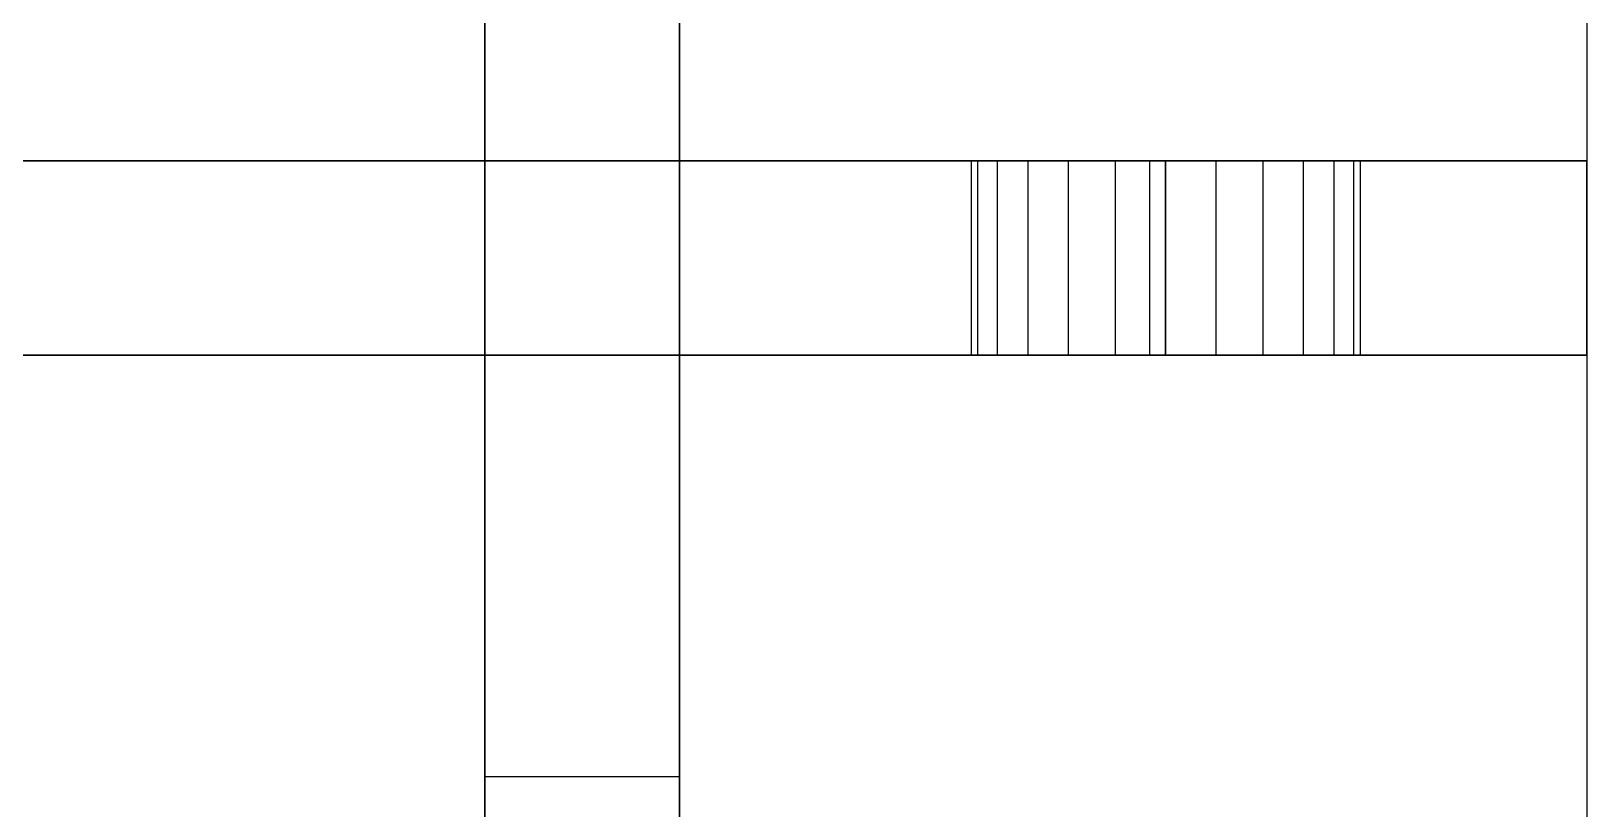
# Model space of a CAD drawing. Header units: metres. Extents: x -1 to 375, y 3 to 378.
# Drawn here: x 14.61 to 29.85, y 263.37 to 270.99 of the extents above; entities that cross this region are included whole.
import ezdxf

# ---------------------------------------------------------------- set-up
doc = ezdxf.new("R2010")
doc.units = ezdxf.units.M

msp = doc.modelspace()

# ---------------------------------------------------------------- linework, layer by layer
at = {"layer": 'Flat node sheet'}
for p, q in [((19.05, 269.717, 275.432), (19.05, 278.607, 275.432)), ((19.05, 278.607, 244.952), (19.05, 258.922, 244.952)), ((19.05, 269.717, 30.322), (19.05, 278.607, 30.322)), ((19.05, 278.607, -0.158), (19.05, 258.922, -0.158)), ((20.955, 278.607, 244.952), (20.955, 258.922, 244.952)), ((20.955, 269.717, 275.432), (20.955, 278.607, 275.432)), ((20.955, 278.607, -0.158), (20.955, 258.922, -0.158)), ((20.955, 269.717, 30.322), (20.955, 278.607, 30.322)), ((29.845, 278.607, 253.842), (29.845, 269.717, 253.842)), ((29.845, 278.607, 255.747), (29.845, 269.717, 255.747)), ((29.845, 278.607, 264.637), (29.845, 248.127, 264.637)), ((29.845, 278.607, 266.542), (29.845, 248.127, 266.542)), ((29.845, 278.607, 8.732), (29.845, 269.717, 8.732)), ((29.845, 278.607, 10.637), (29.845, 269.717, 10.637)), ((29.845, 278.607, 19.527), (29.845, 248.127, 19.527)), ((29.845, 278.607, 21.432), (29.845, 248.127, 21.432)), ((19.05, 248.127, 255.747), (19.05, 274.639, 255.747)), ((19.05, 248.127, 253.842), (19.05, 274.639, 253.842)), ((19.05, 248.127, 10.637), (19.05, 274.639, 10.637)), ((19.05, 248.127, 8.732), (19.05, 274.639, 8.732)), ((20.955, 248.127, 253.842), (20.955, 274.48, 253.842)), ((20.955, 248.127, 255.747), (20.955, 274.48, 255.747)), ((20.955, 248.127, 8.732), (20.955, 274.48, 8.732)), ((20.955, 248.127, 10.637), (20.955, 274.48, 10.637)), ((19.05, 248.127, 264.637), (19.05, 274.321, 264.637)), ((19.05, 274.321, 266.542), (19.05, 248.127, 266.542)), ((19.05, 248.127, 19.527), (19.05, 274.321, 19.527)), ((19.05, 274.321, 21.432), (19.05, 248.127, 21.432)), ((20.955, 248.127, 266.542), (20.955, 274.321, 266.542)), ((20.955, 248.127, 264.637), (20.955, 274.321, 264.637)), ((20.955, 248.127, 21.432), (20.955, 274.321, 21.432)), ((20.955, 248.127, 19.527), (20.955, 274.321, 19.527)), ((29.845, 269.717, 275.432), (-0.635, 269.717, 275.432)), ((25.559, 269.717, 264.637), (-0.635, 269.717, 264.637)), ((-0.635, 269.717, 266.542), (25.559, 269.717, 266.542)), ((29.845, 269.717, 30.322), (-0.635, 269.717, 30.322)), ((25.559, 269.717, 19.527), (-0.635, 269.717, 19.527)), ((-0.635, 269.717, 21.432), (25.559, 269.717, 21.432)), ((29.845, 269.717, 253.842), (3.334, 269.717, 253.842)), ((29.845, 269.717, 8.732), (3.334, 269.717, 8.732)), ((29.845, 269.717, 255.747), (3.493, 269.717, 255.747)), ((29.845, 269.717, 10.637), (3.493, 269.717, 10.637)), ((10.16, 269.717, 244.952), (19.05, 269.717, 244.952)), ((10.16, 269.717, -0.158), (19.05, 269.717, -0.158)), ((19.05, 267.812, 244.952), (19.05, 269.717, 244.952)), ((19.05, 269.717, 271.305), (20.955, 269.717, 271.305)), ((19.05, 267.812, 271.146), (19.05, 269.717, 271.305)), ((19.05, 269.717, 244.952), (19.05, 269.717, 271.146)), ((20.955, 269.717, 271.146), (19.05, 269.717, 271.146)), ((19.05, 269.717, 271.146), (19.05, 269.717, 271.305)), ((19.05, 269.717, 275.432), (19.05, 269.717, 271.305)), ((19.05, 269.717, 271.305), (19.05, 267.812, 271.305)), ((19.05, 269.717, 271.305), (20.955, 269.717, 271.305)), ((19.05, 269.717, 275.432), (20.955, 269.717, 275.432)), ((19.05, 267.812, -0.158), (19.05, 269.717, -0.158)), ((19.05, 269.717, 26.195), (20.955, 269.717, 26.195)), ((19.05, 267.812, 26.036), (19.05, 269.717, 26.195)), ((19.05, 269.717, -0.158), (19.05, 269.717, 26.036)), ((20.955, 269.717, 26.036), (19.05, 269.717, 26.036)), ((19.05, 269.717, 26.036), (19.05, 269.717, 26.195)), ((19.05, 269.717, 30.322), (19.05, 269.717, 26.195)), ((19.05, 269.717, 26.195), (19.05, 267.812, 26.195)), ((19.05, 269.717, 26.195), (20.955, 269.717, 26.195)), ((19.05, 269.717, 30.322), (20.955, 269.717, 30.322)), ((20.955, 267.812, 244.952), (20.955, 269.717, 244.952)), ((20.955, 267.812, 271.146), (20.955, 269.717, 271.305)), ((20.955, 269.717, 244.952), (29.845, 269.717, 244.952)), ((20.955, 269.717, 244.952), (20.955, 269.717, 271.146)), ((20.955, 269.717, 271.146), (20.955, 269.717, 271.305)), ((20.955, 269.717, 275.432), (20.955, 269.717, 271.305)), ((20.955, 269.717, 271.305), (20.955, 267.812, 271.305)), ((20.955, 267.812, -0.158), (20.955, 269.717, -0.158)), ((20.955, 267.812, 26.036), (20.955, 269.717, 26.195)), ((20.955, 269.717, -0.158), (29.845, 269.717, -0.158)), ((20.955, 269.717, -0.158), (20.955, 269.717, 26.036)), ((20.955, 269.717, 26.036), (20.955, 269.717, 26.195)), ((20.955, 269.717, 30.322), (20.955, 269.717, 26.195)), ((20.955, 269.717, 26.195), (20.955, 267.812, 26.195)), ((23.877, 269.717, 271.798), (23.813, 269.717, 271.305)), ((23.813, 269.717, 271.305), (23.877, 269.717, 270.812)), ((23.813, 269.717, 271.305), (23.813, 267.812, 271.305)), ((23.877, 269.717, 26.688), (23.813, 269.717, 26.195)), ((23.813, 269.717, 26.195), (23.877, 269.717, 25.702)), ((23.813, 269.717, 26.195), (23.813, 267.812, 26.195)), ((24.068, 269.717, 272.257), (23.877, 269.717, 271.798)), ((23.877, 269.717, 270.812), (24.068, 269.717, 270.352)), ((23.877, 269.717, 270.812), (23.877, 267.812, 270.812)), ((23.877, 269.717, 271.798), (23.877, 267.812, 271.798)), ((24.068, 269.717, 27.147), (23.877, 269.717, 26.688)), ((23.877, 269.717, 25.702), (24.068, 269.717, 25.242)), ((23.877, 269.717, 25.702), (23.877, 267.812, 25.702)), ((23.877, 269.717, 26.688), (23.877, 267.812, 26.688)), ((24.37, 269.717, 272.652), (24.068, 269.717, 272.257)), ((24.068, 269.717, 270.352), (24.37, 269.717, 269.958)), ((24.068, 269.717, 270.352), (24.068, 267.812, 270.352)), ((24.068, 269.717, 272.257), (24.068, 267.812, 272.257)), ((24.37, 269.717, 27.542), (24.068, 269.717, 27.147)), ((24.068, 269.717, 25.242), (24.37, 269.717, 24.848)), ((24.068, 269.717, 25.242), (24.068, 267.812, 25.242)), ((24.068, 269.717, 27.147), (24.068, 267.812, 27.147)), ((24.765, 269.717, 272.955), (24.37, 269.717, 272.652)), ((24.37, 269.717, 269.958), (24.765, 269.717, 269.655)), ((24.37, 269.717, 269.958), (24.37, 267.812, 269.958)), ((24.37, 269.717, 272.652), (24.37, 267.812, 272.652)), ((24.765, 269.717, 27.845), (24.37, 269.717, 27.542)), ((24.37, 269.717, 24.848), (24.765, 269.717, 24.545)), ((24.37, 269.717, 24.848), (24.37, 267.812, 24.848)), ((24.37, 269.717, 27.542), (24.37, 267.812, 27.542)), ((25.224, 269.717, 273.145), (24.765, 269.717, 272.955)), ((24.765, 269.717, 269.655), (25.224, 269.717, 269.465)), ((24.765, 269.717, 269.655), (24.765, 267.812, 269.655)), ((24.765, 269.717, 272.955), (24.765, 267.812, 272.955)), ((25.224, 269.717, 28.035), (24.765, 269.717, 27.845)), ((24.765, 269.717, 24.545), (25.224, 269.717, 24.355)), ((24.765, 269.717, 24.545), (24.765, 267.812, 24.545)), ((24.765, 269.717, 27.845), (24.765, 267.812, 27.845)), ((25.718, 269.717, 273.21), (25.224, 269.717, 273.145)), ((25.224, 269.717, 269.465), (25.718, 269.717, 269.4)), ((25.224, 269.717, 269.465), (25.224, 267.812, 269.465)), ((25.224, 269.717, 273.145), (25.224, 267.812, 273.145)), ((25.718, 269.717, 28.1), (25.224, 269.717, 28.035)), ((25.224, 269.717, 24.355), (25.718, 269.717, 24.29)), ((25.224, 269.717, 24.355), (25.224, 267.812, 24.355)), ((25.224, 269.717, 28.035), (25.224, 267.812, 28.035)), ((25.559, 269.717, 264.637), (25.718, 269.717, 266.542)), ((25.559, 269.717, 264.637), (25.559, 267.812, 264.637)), ((25.559, 269.717, 266.542), (25.559, 267.812, 266.542)), ((25.559, 269.717, 266.542), (25.718, 269.717, 266.542)), ((25.559, 269.717, 19.527), (25.718, 269.717, 21.432)), ((25.559, 269.717, 19.527), (25.559, 267.812, 19.527)), ((25.559, 269.717, 21.432), (25.559, 267.812, 21.432)), ((25.559, 269.717, 21.432), (25.718, 269.717, 21.432)), ((25.718, 267.812, 264.637), (25.718, 269.717, 264.637)), ((25.718, 267.812, 266.542), (25.718, 269.717, 266.542)), ((25.718, 269.717, 269.4), (26.211, 269.717, 269.465)), ((26.211, 269.717, 273.145), (25.718, 269.717, 273.21)), ((25.718, 269.717, 269.4), (25.718, 267.812, 269.4)), ((25.718, 269.717, 273.21), (25.718, 267.812, 273.21)), ((29.845, 269.717, 266.542), (25.718, 269.717, 266.542)), ((25.718, 269.717, 266.542), (25.718, 269.717, 264.637)), ((29.845, 269.717, 260.51), (25.718, 269.717, 264.637)), ((25.718, 267.812, 266.542), (25.718, 269.717, 266.542)), ((25.718, 267.812, 19.527), (25.718, 269.717, 19.527)), ((25.718, 267.812, 21.432), (25.718, 269.717, 21.432)), ((25.718, 269.717, 24.29), (26.211, 269.717, 24.355)), ((26.211, 269.717, 28.035), (25.718, 269.717, 28.1)), ((25.718, 269.717, 24.29), (25.718, 267.812, 24.29)), ((25.718, 269.717, 28.1), (25.718, 267.812, 28.1)), ((29.845, 269.717, 21.432), (25.718, 269.717, 21.432)), ((25.718, 269.717, 21.432), (25.718, 269.717, 19.527)), ((29.845, 269.717, 15.4), (25.718, 269.717, 19.527)), ((25.718, 267.812, 21.432), (25.718, 269.717, 21.432)), ((26.211, 269.717, 269.465), (26.67, 269.717, 269.655)), ((26.67, 269.717, 272.955), (26.211, 269.717, 273.145)), ((26.211, 269.717, 269.465), (26.211, 267.812, 269.465)), ((26.211, 269.717, 273.145), (26.211, 267.812, 273.145)), ((26.211, 269.717, 24.355), (26.67, 269.717, 24.545)), ((26.67, 269.717, 27.845), (26.211, 269.717, 28.035)), ((26.211, 269.717, 24.355), (26.211, 267.812, 24.355)), ((26.211, 269.717, 28.035), (26.211, 267.812, 28.035)), ((26.67, 269.717, 269.655), (27.065, 269.717, 269.958)), ((27.065, 269.717, 272.652), (26.67, 269.717, 272.955)), ((26.67, 269.717, 269.655), (26.67, 267.812, 269.655)), ((26.67, 269.717, 272.955), (26.67, 267.812, 272.955)), ((26.67, 269.717, 24.545), (27.065, 269.717, 24.848)), ((27.065, 269.717, 27.542), (26.67, 269.717, 27.845)), ((26.67, 269.717, 24.545), (26.67, 267.812, 24.545)), ((26.67, 269.717, 27.845), (26.67, 267.812, 27.845)), ((27.065, 269.717, 269.958), (27.367, 269.717, 270.352)), ((27.367, 269.717, 272.257), (27.065, 269.717, 272.652)), ((27.065, 269.717, 269.958), (27.065, 267.812, 269.958)), ((27.065, 269.717, 272.652), (27.065, 267.812, 272.652)), ((27.065, 269.717, 24.848), (27.367, 269.717, 25.242)), ((27.367, 269.717, 27.147), (27.065, 269.717, 27.542)), ((27.065, 269.717, 24.848), (27.065, 267.812, 24.848)), ((27.065, 269.717, 27.542), (27.065, 267.812, 27.542)), ((27.367, 269.717, 270.352), (27.558, 269.717, 270.812)), ((27.558, 269.717, 271.798), (27.367, 269.717, 272.257)), ((27.367, 269.717, 270.352), (27.367, 267.812, 270.352)), ((27.367, 269.717, 272.257), (27.367, 267.812, 272.257)), ((27.367, 269.717, 25.242), (27.558, 269.717, 25.702)), ((27.558, 269.717, 26.688), (27.367, 269.717, 27.147)), ((27.367, 269.717, 25.242), (27.367, 267.812, 25.242)), ((27.367, 269.717, 27.147), (27.367, 267.812, 27.147)), ((27.558, 269.717, 270.812), (27.623, 269.717, 271.305)), ((27.623, 269.717, 271.305), (27.558, 269.717, 271.798)), ((27.558, 269.717, 271.798), (27.558, 267.812, 271.798)), ((27.558, 269.717, 270.812), (27.558, 267.812, 270.812)), ((27.558, 269.717, 25.702), (27.623, 269.717, 26.195)), ((27.623, 269.717, 26.195), (27.558, 269.717, 26.688)), ((27.558, 269.717, 26.688), (27.558, 267.812, 26.688)), ((27.558, 269.717, 25.702), (27.558, 267.812, 25.702)), ((27.623, 269.717, 271.305), (27.623, 267.812, 271.305)), ((27.623, 269.717, 26.195), (27.623, 267.812, 26.195)), ((29.845, 269.717, 253.842), (29.845, 269.717, 255.747)), ((29.845, 267.812, 260.51), (29.845, 269.717, 260.51)), ((29.845, 267.812, 244.952), (29.845, 269.717, 244.952)), ((29.845, 267.812, 266.542), (29.845, 269.717, 266.542)), ((29.845, 267.812, 275.432), (29.845, 269.717, 275.432)), ((29.845, 269.717, 266.542), (29.845, 269.717, 275.432)), ((29.845, 269.717, 244.952), (29.845, 269.717, 260.51)), ((29.845, 269.717, 8.732), (29.845, 269.717, 10.637)), ((29.845, 267.812, 15.4), (29.845, 269.717, 15.4)), ((29.845, 267.812, -0.158), (29.845, 269.717, -0.158)), ((29.845, 267.812, 21.432), (29.845, 269.717, 21.432)), ((29.845, 267.812, 30.322), (29.845, 269.717, 30.322)), ((29.845, 269.717, 21.432), (29.845, 269.717, 30.322)), ((29.845, 269.717, -0.158), (29.845, 269.717, 15.4)), ((29.845, 267.812, 275.432), (-0.635, 267.812, 275.432)), ((-0.635, 267.812, 264.637), (25.559, 267.812, 264.637)), ((-0.635, 267.812, 266.542), (25.559, 267.812, 266.542)), ((29.845, 267.812, 30.322), (-0.635, 267.812, 30.322)), ((-0.635, 267.812, 19.527), (25.559, 267.812, 19.527)), ((-0.635, 267.812, 21.432), (25.559, 267.812, 21.432)), ((29.845, 267.812, 253.842), (3.334, 267.812, 253.842)), ((29.845, 267.812, 8.732), (3.334, 267.812, 8.732)), ((29.845, 267.812, 255.747), (3.493, 267.812, 255.747)), ((29.845, 267.812, 10.637), (3.493, 267.812, 10.637)), ((10.16, 267.812, 244.952), (19.05, 267.812, 244.952)), ((10.16, 267.812, -0.158), (19.05, 267.812, -0.158)), ((19.05, 267.812, 244.952), (19.05, 267.812, 271.146)), ((20.955, 267.812, 271.146), (19.05, 267.812, 271.146)), ((19.05, 263.685, 275.432), (19.05, 267.812, 271.305)), ((19.05, 267.812, 271.305), (20.955, 267.812, 271.305)), ((19.05, 267.812, -0.158), (19.05, 267.812, 26.036)), ((20.955, 267.812, 26.036), (19.05, 267.812, 26.036)), ((19.05, 263.685, 30.322), (19.05, 267.812, 26.195)), ((19.05, 267.812, 26.195), (20.955, 267.812, 26.195)), ((20.955, 267.812, 244.952), (29.845, 267.812, 244.952)), ((20.955, 267.812, 271.146), (20.955, 267.812, 244.952)), ((20.955, 263.685, 275.432), (20.955, 267.812, 271.305)), ((20.955, 267.812, -0.158), (29.845, 267.812, -0.158)), ((20.955, 267.812, 26.036), (20.955, 267.812, -0.158)), ((20.955, 263.685, 30.322), (20.955, 267.812, 26.195)), ((23.813, 267.812, 271.305), (23.877, 267.812, 270.812)), ((23.877, 267.812, 271.798), (23.813, 267.812, 271.305)), ((23.813, 267.812, 26.195), (23.877, 267.812, 25.702)), ((23.877, 267.812, 26.688), (23.813, 267.812, 26.195)), ((23.877, 267.812, 270.812), (24.068, 267.812, 270.352)), ((24.068, 267.812, 272.257), (23.877, 267.812, 271.798)), ((23.877, 267.812, 25.702), (24.068, 267.812, 25.242)), ((24.068, 267.812, 27.147), (23.877, 267.812, 26.688)), ((24.068, 267.812, 270.352), (24.37, 267.812, 269.958)), ((24.37, 267.812, 272.652), (24.068, 267.812, 272.257)), ((24.068, 267.812, 25.242), (24.37, 267.812, 24.848)), ((24.37, 267.812, 27.542), (24.068, 267.812, 27.147)), ((24.37, 267.812, 269.958), (24.765, 267.812, 269.655)), ((24.765, 267.812, 272.955), (24.37, 267.812, 272.652)), ((24.37, 267.812, 24.848), (24.765, 267.812, 24.545)), ((24.765, 267.812, 27.845), (24.37, 267.812, 27.542)), ((24.765, 267.812, 269.655), (25.224, 267.812, 269.465)), ((25.224, 267.812, 273.145), (24.765, 267.812, 272.955)), ((24.765, 267.812, 24.545), (25.224, 267.812, 24.355)), ((25.224, 267.812, 28.035), (24.765, 267.812, 27.845)), ((25.224, 267.812, 269.465), (25.718, 267.812, 269.4)), ((25.718, 267.812, 273.21), (25.224, 267.812, 273.145)), ((25.224, 267.812, 24.355), (25.718, 267.812, 24.29)), ((25.718, 267.812, 28.1), (25.224, 267.812, 28.035)), ((25.559, 267.812, 264.637), (25.718, 267.812, 266.542)), ((25.559, 267.812, 266.542), (25.718, 267.812, 266.542)), ((25.559, 267.812, 19.527), (25.718, 267.812, 21.432)), ((25.559, 267.812, 21.432), (25.718, 267.812, 21.432)), ((29.845, 267.812, 266.542), (25.718, 267.812, 266.542)), ((29.845, 267.812, 260.51), (25.718, 267.812, 264.637)), ((25.718, 267.812, 266.542), (25.718, 267.812, 264.637)), ((25.718, 267.812, 269.4), (26.211, 267.812, 269.465)), ((26.211, 267.812, 273.145), (25.718, 267.812, 273.21)), ((29.845, 267.812, 21.432), (25.718, 267.812, 21.432)), ((29.845, 267.812, 15.4), (25.718, 267.812, 19.527)), ((25.718, 267.812, 21.432), (25.718, 267.812, 19.527)), ((25.718, 267.812, 24.29), (26.211, 267.812, 24.355)), ((26.211, 267.812, 28.035), (25.718, 267.812, 28.1)), ((26.211, 267.812, 269.465), (26.67, 267.812, 269.655)), ((26.67, 267.812, 272.955), (26.211, 267.812, 273.145)), ((26.211, 267.812, 24.355), (26.67, 267.812, 24.545)), ((26.67, 267.812, 27.845), (26.211, 267.812, 28.035)), ((26.67, 267.812, 269.655), (27.065, 267.812, 269.958)), ((27.065, 267.812, 272.652), (26.67, 267.812, 272.955)), ((26.67, 267.812, 24.545), (27.065, 267.812, 24.848)), ((27.065, 267.812, 27.542), (26.67, 267.812, 27.845)), ((27.065, 267.812, 269.958), (27.367, 267.812, 270.352)), ((27.367, 267.812, 272.257), (27.065, 267.812, 272.652)), ((27.065, 267.812, 24.848), (27.367, 267.812, 25.242)), ((27.367, 267.812, 27.147), (27.065, 267.812, 27.542)), ((27.558, 267.812, 271.798), (27.367, 267.812, 272.257)), ((27.367, 267.812, 270.352), (27.558, 267.812, 270.812)), ((27.558, 267.812, 26.688), (27.367, 267.812, 27.147)), ((27.367, 267.812, 25.242), (27.558, 267.812, 25.702)), ((27.623, 267.812, 271.305), (27.558, 267.812, 271.798)), ((27.558, 267.812, 270.812), (27.623, 267.812, 271.305)), ((27.623, 267.812, 26.195), (27.558, 267.812, 26.688)), ((27.558, 267.812, 25.702), (27.623, 267.812, 26.195)), ((29.845, 267.812, 253.842), (29.845, 258.922, 253.842)), ((29.845, 267.812, 253.842), (29.845, 267.812, 255.747)), ((29.845, 267.812, 255.747), (29.845, 258.922, 255.747)), ((29.845, 267.812, 266.542), (29.845, 267.812, 275.432)), ((29.845, 267.812, 244.952), (29.845, 267.812, 260.51)), ((29.845, 267.812, 8.732), (29.845, 258.922, 8.732)), ((29.845, 267.812, 8.732), (29.845, 267.812, 10.637)), ((29.845, 267.812, 10.637), (29.845, 258.922, 10.637)), ((29.845, 267.812, 21.432), (29.845, 267.812, 30.322)), ((29.845, 267.812, -0.158), (29.845, 267.812, 15.4)), ((19.05, 248.127, 275.432), (19.05, 263.685, 275.432)), ((19.05, 263.685, 275.432), (20.955, 263.685, 275.432)), ((19.05, 248.127, 30.322), (19.05, 263.685, 30.322)), ((19.05, 263.685, 30.322), (20.955, 263.685, 30.322)), ((20.955, 248.127, 275.432), (20.955, 263.685, 275.432)), ((20.955, 248.127, 30.322), (20.955, 263.685, 30.322))]:
    msp.add_line(p, q, dxfattribs=at)

doc.saveas('drawing.dxf')
